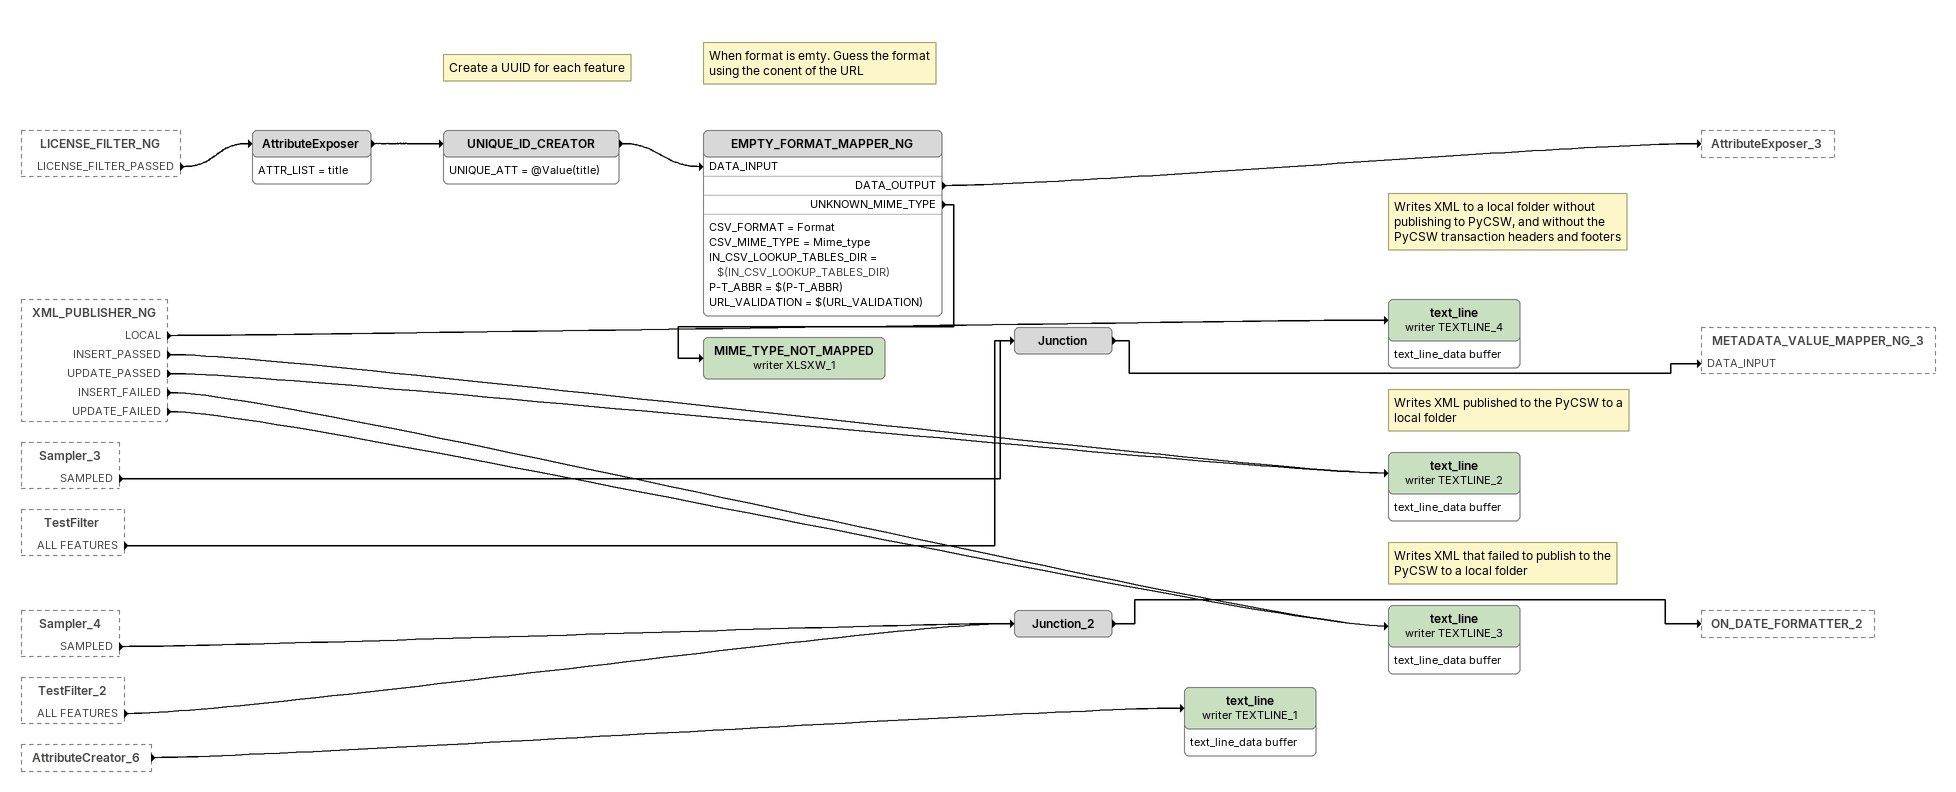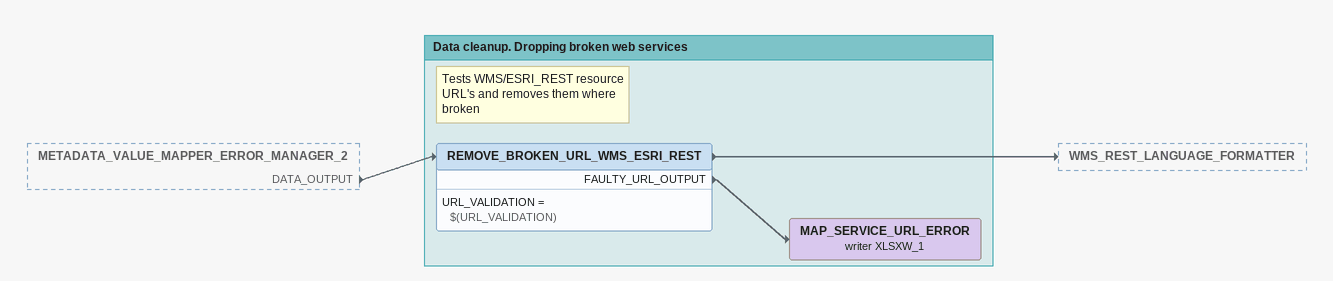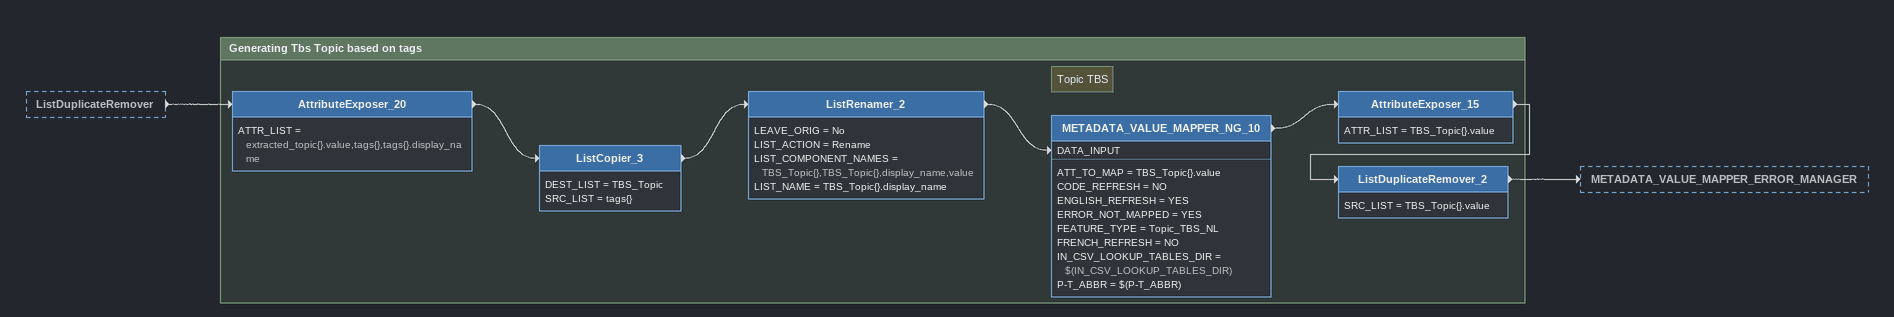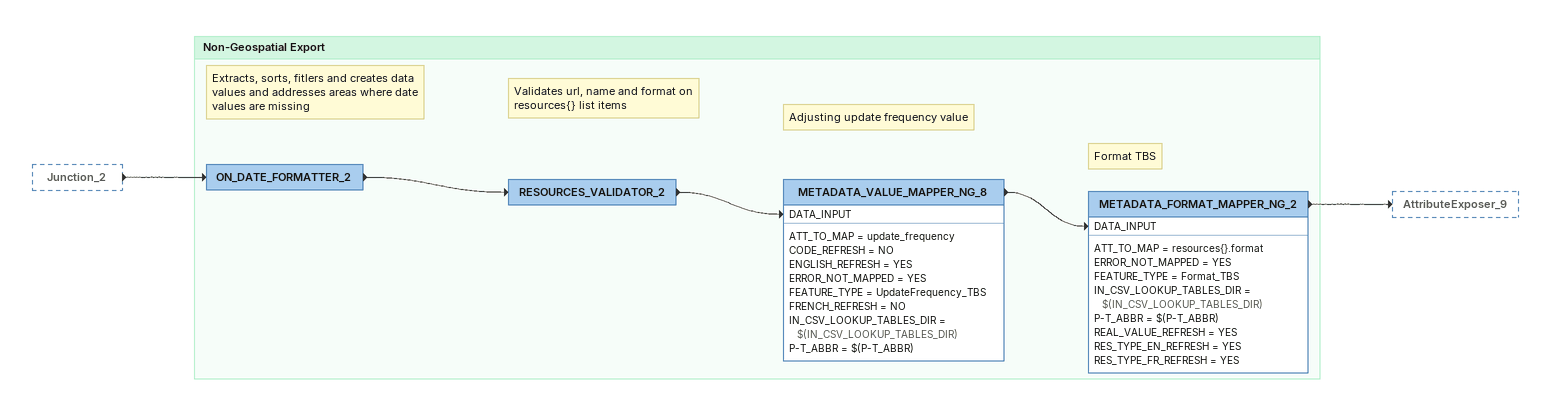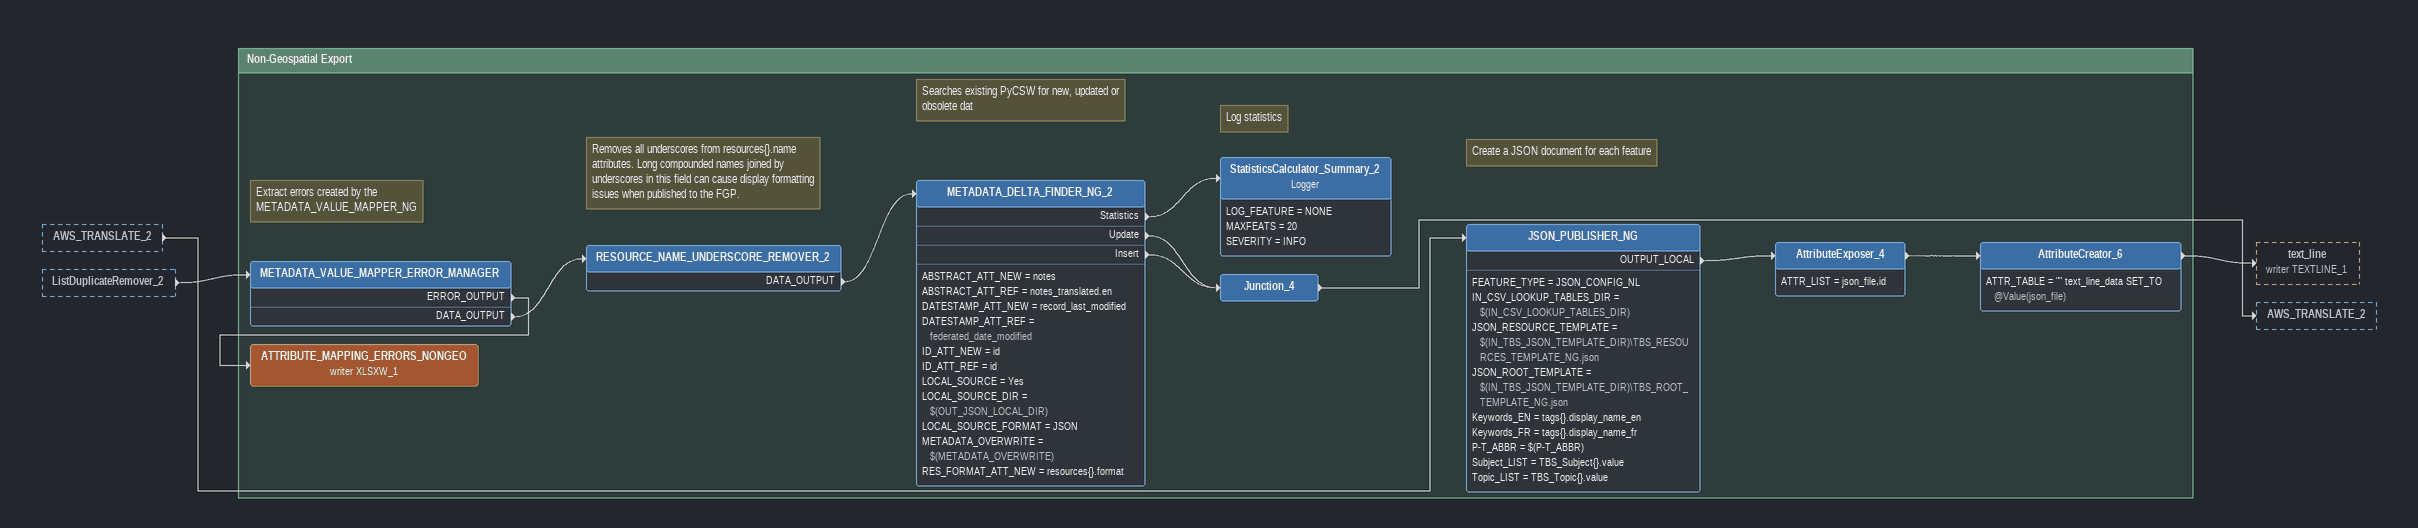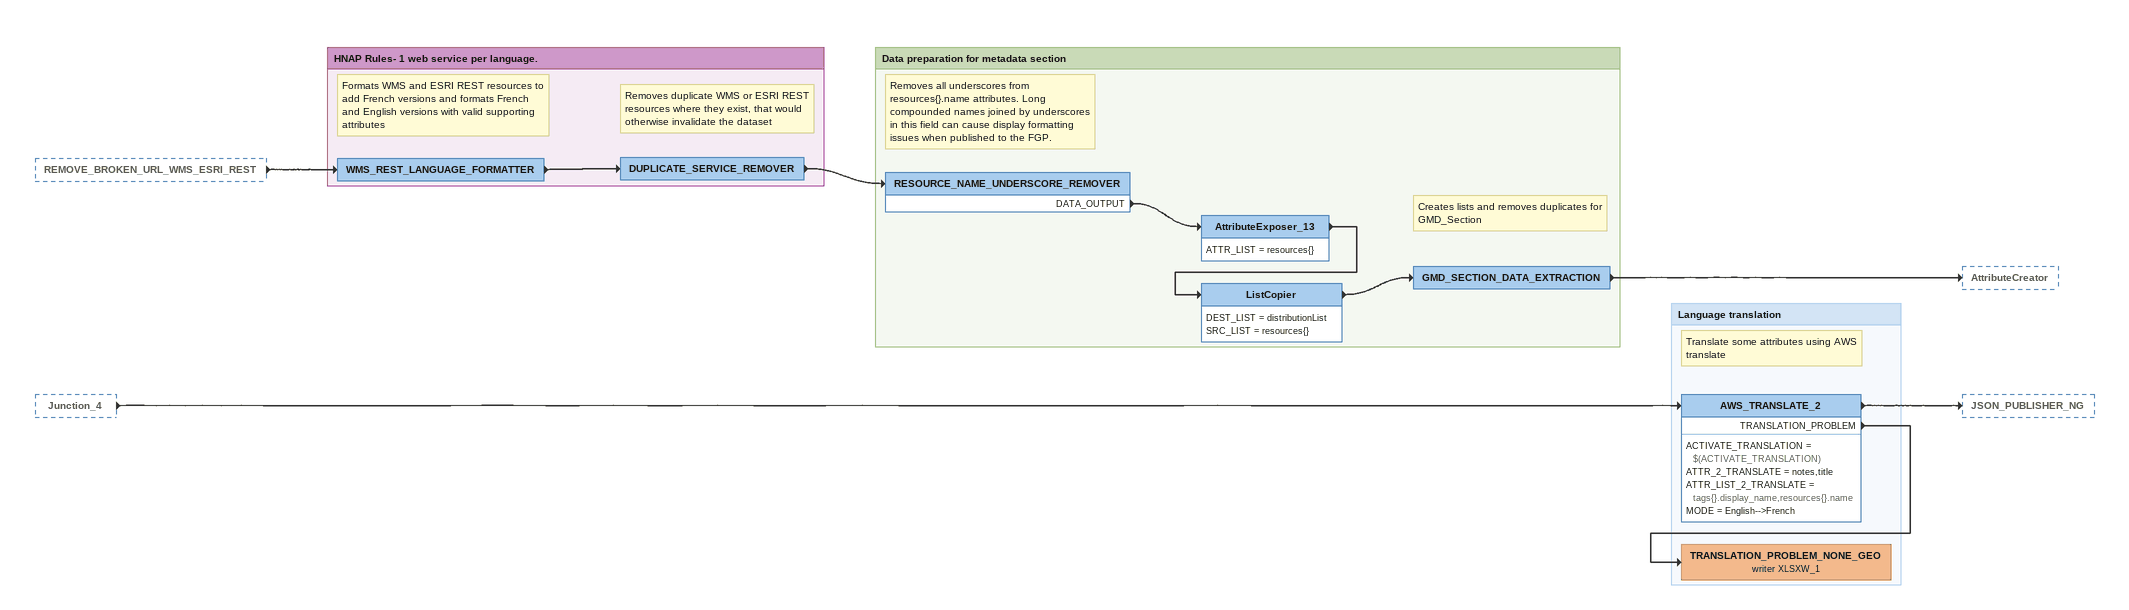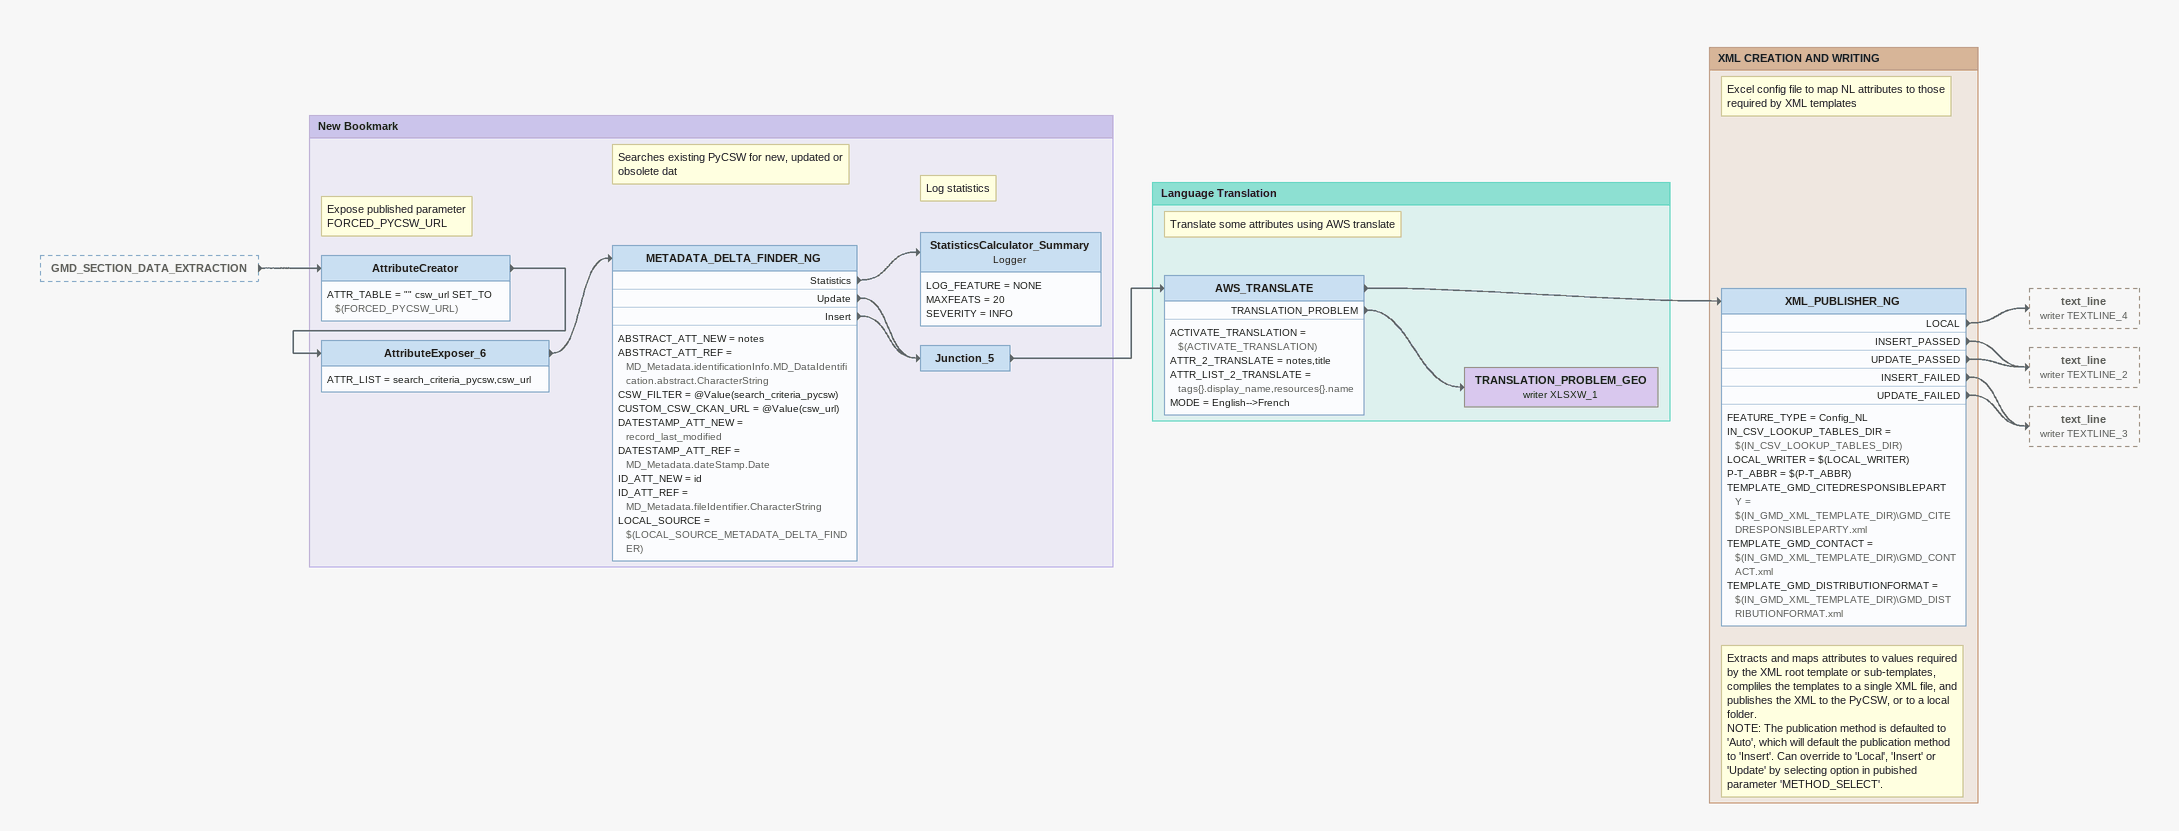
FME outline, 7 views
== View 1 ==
LICENSE_FILTER_NG [outside]
    LICENSE_FILTER_PASSED -> AttributeExposer
XML_PUBLISHER_NG [outside]
    LOCAL -> text_line (writer TEXTLINE_4)
    INSERT_PASSED -> text_line (writer TEXTLINE_2)
    UPDATE_PASSED -> text_line (writer TEXTLINE_2)
    INSERT_FAILED -> text_line (writer TEXTLINE_3)
    UPDATE_FAILED -> text_line (writer TEXTLINE_3)
Sampler_3 [outside]
    SAMPLED -> Junction
TestFilter [outside]
    ALL FEATURES -> Junction
Sampler_4 [outside]
    SAMPLED -> Junction_2
TestFilter_2 [outside]
    ALL FEATURES -> Junction_2
AttributeCreator_6 [outside]
    -> text_line (writer TEXTLINE_1)
AttributeExposer
    ATTR_LIST = title
    -> UNIQUE_ID_CREATOR
Note: Create a UUID for each feature
UNIQUE_ID_CREATOR
    UNIQUE_ATT = @Value(title)
    -> EMPTY_FORMAT_MAPPER_NG [DATA_INPUT]
Note: When format is emty. Guess the format using the conent of the URL
EMPTY_FORMAT_MAPPER_NG
    CSV_FORMAT = Format
    CSV_MIME_TYPE = Mime_type
    IN_CSV_LOOKUP_TABLES_DIR = $(IN_CSV_LOOKUP_TABLES_DIR)
    P-T_ABBR = $(P-T_ABBR)
    URL_VALIDATION = $(URL_VALIDATION)
    DATA_OUTPUT -> AttributeExposer_3
    UNKNOWN_MIME_TYPE -> MIME_TYPE_NOT_MAPPED (writer XLSXW_1)
Junction
    -> METADATA_VALUE_MAPPER_NG_3 [DATA_INPUT]
Note: Writes XML to a local folder without publishing to PyCSW, and without the PyCSW transaction headers and footers
text_line (writer TEXTLINE_4)
    attributes: text_line_data buffer
Note: Writes XML published to the PyCSW to a local folder
text_line (writer TEXTLINE_2)
    attributes: text_line_data buffer
Note: Writes XML that failed to publish to the PyCSW to a local folder
text_line (writer TEXTLINE_3)
    attributes: text_line_data buffer
Junction_2
    -> ON_DATE_FORMATTER_2
text_line (writer TEXTLINE_1)
    attributes: text_line_data buffer
MIME_TYPE_NOT_MAPPED (writer XLSXW_1)

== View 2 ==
METADATA_VALUE_MAPPER_ERROR_MANAGER_2 [outside]
    DATA_OUTPUT -> REMOVE_BROKEN_URL_WMS_ESRI_REST

Bookmark: Data cleanup. Dropping broken web services
Note: Tests WMS/ESRI_REST resource URL's and removes them where broken
REMOVE_BROKEN_URL_WMS_ESRI_REST
    URL_VALIDATION = $(URL_VALIDATION)
    -> WMS_REST_LANGUAGE_FORMATTER
    FAULTY_URL_OUTPUT -> MAP_SERVICE_URL_ERROR (writer XLSXW_1)
MAP_SERVICE_URL_ERROR (writer XLSXW_1)

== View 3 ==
ListDuplicateRemover [outside]
    -> AttributeExposer_20

Bookmark: Generating Tbs Topic based on tags
AttributeExposer_20
    ATTR_LIST = extracted_topic{}.value,tags{},tags{}.display_name
    -> ListCopier_3
ListCopier_3
    DEST_LIST = TBS_Topic
    SRC_LIST = tags{}
    -> ListRenamer_2
ListRenamer_2
    LEAVE_ORIG = No
    LIST_ACTION = Rename
    LIST_COMPONENT_NAMES = TBS_Topic{},TBS_Topic{},display_name,value
    LIST_NAME = TBS_Topic{}.display_name
    -> METADATA_VALUE_MAPPER_NG_10 [DATA_INPUT]
Note: Topic TBS
METADATA_VALUE_MAPPER_NG_10
    ATT_TO_MAP = TBS_Topic{}.value
    CODE_REFRESH = NO
    ENGLISH_REFRESH = YES
    ERROR_NOT_MAPPED = YES
    FEATURE_TYPE = Topic_TBS_NL
    FRENCH_REFRESH = NO
    IN_CSV_LOOKUP_TABLES_DIR = $(IN_CSV_LOOKUP_TABLES_DIR)
    P-T_ABBR = $(P-T_ABBR)
    -> AttributeExposer_15
AttributeExposer_15
    ATTR_LIST = TBS_Topic{}.value
    -> ListDuplicateRemover_2
ListDuplicateRemover_2
    SRC_LIST = TBS_Topic{}.value
    -> METADATA_VALUE_MAPPER_ERROR_MANAGER

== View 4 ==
Junction_2 [outside]
    -> ON_DATE_FORMATTER_2

Bookmark: Non-Geospatial Export
Note: Extracts, sorts, fitlers and creates data values and addresses areas where date values are missing
ON_DATE_FORMATTER_2
    -> RESOURCES_VALIDATOR_2
Note: Validates url, name and format on resources{} list items
RESOURCES_VALIDATOR_2
    -> METADATA_VALUE_MAPPER_NG_8 [DATA_INPUT]
Note: Adjusting update frequency value
METADATA_VALUE_MAPPER_NG_8
    ATT_TO_MAP = update_frequency
    CODE_REFRESH = NO
    ENGLISH_REFRESH = YES
    ERROR_NOT_MAPPED = YES
    FEATURE_TYPE = UpdateFrequency_TBS
    FRENCH_REFRESH = NO
    IN_CSV_LOOKUP_TABLES_DIR = $(IN_CSV_LOOKUP_TABLES_DIR)
    P-T_ABBR = $(P-T_ABBR)
    -> METADATA_FORMAT_MAPPER_NG_2 [DATA_INPUT]
Note: Format TBS
METADATA_FORMAT_MAPPER_NG_2
    ATT_TO_MAP = resources{}.format
    ERROR_NOT_MAPPED = YES
    FEATURE_TYPE = Format_TBS
    IN_CSV_LOOKUP_TABLES_DIR = $(IN_CSV_LOOKUP_TABLES_DIR)
    P-T_ABBR = $(P-T_ABBR)
    REAL_VALUE_REFRESH = YES
    RES_TYPE_EN_REFRESH = YES
    RES_TYPE_FR_REFRESH = YES
    -> AttributeExposer_9

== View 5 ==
AWS_TRANSLATE_2 [outside]
    -> JSON_PUBLISHER_NG
ListDuplicateRemover_2 [outside]
    -> METADATA_VALUE_MAPPER_ERROR_MANAGER

Bookmark: Non-Geospatial Export
Note: Extract errors created by the METADATA_VALUE_MAPPER_NG
METADATA_VALUE_MAPPER_ERROR_MANAGER
    ERROR_OUTPUT -> ATTRIBUTE_MAPPING_ERRORS_NONGEO (writer XLSXW_1)
    DATA_OUTPUT -> RESOURCE_NAME_UNDERSCORE_REMOVER_2
Note: Removes all underscores from resources{}.name attributes. Long compounded names joined by underscores in this field can cause display formatting issues when published to the FGP.
RESOURCE_NAME_UNDERSCORE_REMOVER_2
    DATA_OUTPUT -> METADATA_DELTA_FINDER_NG_2
Note: Searches existing PyCSW for new, updated or obsolete dat
METADATA_DELTA_FINDER_NG_2
    ABSTRACT_ATT_NEW = notes
    ABSTRACT_ATT_REF = notes_translated.en
    DATESTAMP_ATT_NEW = record_last_modified
    DATESTAMP_ATT_REF = federated_date_modified
    ID_ATT_NEW = id
    ID_ATT_REF = id
    LOCAL_SOURCE = Yes
    LOCAL_SOURCE_DIR = $(OUT_JSON_LOCAL_DIR)
    LOCAL_SOURCE_FORMAT = JSON
    METADATA_OVERWRITE = $(METADATA_OVERWRITE)
    RES_FORMAT_ATT_NEW = resources{}.format
    Statistics -> StatisticsCalculator_Summary_2
    Update -> Junction_4
    Insert -> Junction_4
Note: Log statistics
StatisticsCalculator_Summary_2: Logger
    LOG_FEATURE = NONE
    MAXFEATS = 20
    SEVERITY = INFO
Junction_4
    -> AWS_TRANSLATE_2
Note: Create a JSON document for each feature
JSON_PUBLISHER_NG
    FEATURE_TYPE = JSON_CONFIG_NL
    IN_CSV_LOOKUP_TABLES_DIR = $(IN_CSV_LOOKUP_TABLES_DIR)
    JSON_RESOURCE_TEMPLATE = $(IN_TBS_JSON_TEMPLATE_DIR)\TBS_RESOURCES_TEMPLATE_NG.json
    JSON_ROOT_TEMPLATE = $(IN_TBS_JSON_TEMPLATE_DIR)\TBS_ROOT_TEMPLATE_NG.json
    Keywords_EN = tags{}.display_name_en
    Keywords_FR = tags{}.display_name_fr
    P-T_ABBR = $(P-T_ABBR)
    Subject_LIST = TBS_Subject{}.value
    Topic_LIST = TBS_Topic{}.value
    OUTPUT_LOCAL -> AttributeExposer_4
AttributeExposer_4
    ATTR_LIST = json_file,id
    -> AttributeCreator_6
AttributeCreator_6
    ATTR_TABLE = "" text_line_data SET_TO @Value(json_file)
    -> text_line (writer TEXTLINE_1)
ATTRIBUTE_MAPPING_ERRORS_NONGEO (writer XLSXW_1)

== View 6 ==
REMOVE_BROKEN_URL_WMS_ESRI_REST [outside]
    -> WMS_REST_LANGUAGE_FORMATTER
Junction_4 [outside]
    -> AWS_TRANSLATE_2

Bookmark: HNAP Rules- 1 web service per language.
Note: Formats WMS and ESRI REST resources to add French versions and formats French and English versions with valid supporting attributes
WMS_REST_LANGUAGE_FORMATTER
    -> DUPLICATE_SERVICE_REMOVER
Note: Removes duplicate WMS or ESRI REST resources where they exist, that would otherwise invalidate the dataset
DUPLICATE_SERVICE_REMOVER
    -> RESOURCE_NAME_UNDERSCORE_REMOVER

Bookmark: Data preparation for metadata section
Note: Removes all underscores from resources{}.name attributes. Long compounded names joined by underscores in this field can cause display formatting issues when published to the FGP.
RESOURCE_NAME_UNDERSCORE_REMOVER
    DATA_OUTPUT -> AttributeExposer_13
AttributeExposer_13
    ATTR_LIST = resources{}
    -> ListCopier
ListCopier
    DEST_LIST = distributionList
    SRC_LIST = resources{}
    -> GMD_SECTION_DATA_EXTRACTION
Note: Creates lists and removes duplicates for GMD_Section
GMD_SECTION_DATA_EXTRACTION
    -> AttributeCreator

Bookmark: Language translation
Note: Translate some attributes using AWS translate
AWS_TRANSLATE_2
    ACTIVATE_TRANSLATION = $(ACTIVATE_TRANSLATION)
    ATTR_2_TRANSLATE = notes,title
    ATTR_LIST_2_TRANSLATE = tags{}.display_name,resources{}.name
    MODE = English-->French
    -> JSON_PUBLISHER_NG
    TRANSLATION_PROBLEM -> TRANSLATION_PROBLEM_NONE_GEO (writer XLSXW_1)
TRANSLATION_PROBLEM_NONE_GEO (writer XLSXW_1)

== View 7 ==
GMD_SECTION_DATA_EXTRACTION [outside]
    -> AttributeCreator

Bookmark: New Bookmark
Note: Expose published parameter FORCED_PYCSW_URL
AttributeCreator
    ATTR_TABLE = "" csw_url SET_TO $(FORCED_PYCSW_URL)
    -> AttributeExposer_6
AttributeExposer_6
    ATTR_LIST = search_criteria_pycsw,csw_url
    -> METADATA_DELTA_FINDER_NG
Note: Searches existing PyCSW for new, updated or obsolete dat
METADATA_DELTA_FINDER_NG
    ABSTRACT_ATT_NEW = notes
    ABSTRACT_ATT_REF = MD_Metadata.identificationInfo.MD_DataIdentification.abstract.CharacterString
    CSW_FILTER = @Value(search_criteria_pycsw)
    CUSTOM_CSW_CKAN_URL = @Value(csw_url)
    DATESTAMP_ATT_NEW = record_last_modified
    DATESTAMP_ATT_REF = MD_Metadata.dateStamp.Date
    ID_ATT_NEW = id
    ID_ATT_REF = MD_Metadata.fileIdentifier.CharacterString
    LOCAL_SOURCE = $(LOCAL_SOURCE_METADATA_DELTA_FINDER)
    Statistics -> StatisticsCalculator_Summary
    Update -> Junction_5
    Insert -> Junction_5
Note: Log statistics
StatisticsCalculator_Summary: Logger
    LOG_FEATURE = NONE
    MAXFEATS = 20
    SEVERITY = INFO
Junction_5
    -> AWS_TRANSLATE

Bookmark: Language Translation
Note: Translate some attributes using AWS translate
AWS_TRANSLATE
    ACTIVATE_TRANSLATION = $(ACTIVATE_TRANSLATION)
    ATTR_2_TRANSLATE = notes,title
    ATTR_LIST_2_TRANSLATE = tags{}.display_name,resources{}.name
    MODE = English-->French
    -> XML_PUBLISHER_NG
    TRANSLATION_PROBLEM -> TRANSLATION_PROBLEM_GEO (writer XLSXW_1)
TRANSLATION_PROBLEM_GEO (writer XLSXW_1)

Bookmark: XML CREATION AND WRITING
Note: Excel config file to map NL attributes to those required by XML templates
Note: Extracts and maps attributes to values required by the XML root template or sub-templates, compliles the templates to a single XML file, and publishes the XML to the PyCSW, or to a local folder. / NOTE: The publication method is defaulted to 'Auto', which will default the publication method to 'Insert'. Can override to 'Local', 'Insert' or 'Update' by selecting option in pubished parameter 'METHOD_SELECT'.
XML_PUBLISHER_NG
    FEATURE_TYPE = Config_NL
    IN_CSV_LOOKUP_TABLES_DIR = $(IN_CSV_LOOKUP_TABLES_DIR)
    LOCAL_WRITER = $(LOCAL_WRITER)
    P-T_ABBR = $(P-T_ABBR)
    TEMPLATE_GMD_CITEDRESPONSIBLEPARTY = $(IN_GMD_XML_TEMPLATE_DIR)\GMD_CITEDRESPONSIBLEPARTY.xml
    TEMPLATE_GMD_CONTACT = $(IN_GMD_XML_TEMPLATE_DIR)\GMD_CONTACT.xml
    TEMPLATE_GMD_DISTRIBUTIONFORMAT = $(IN_GMD_XML_TEMPLATE_DIR)\GMD_DISTRIBUTIONFORMAT.xml
    LOCAL -> text_line (writer TEXTLINE_4)
    INSERT_PASSED -> text_line (writer TEXTLINE_2)
    UPDATE_PASSED -> text_line (writer TEXTLINE_2)
    INSERT_FAILED -> text_line (writer TEXTLINE_3)
    UPDATE_FAILED -> text_line (writer TEXTLINE_3)
